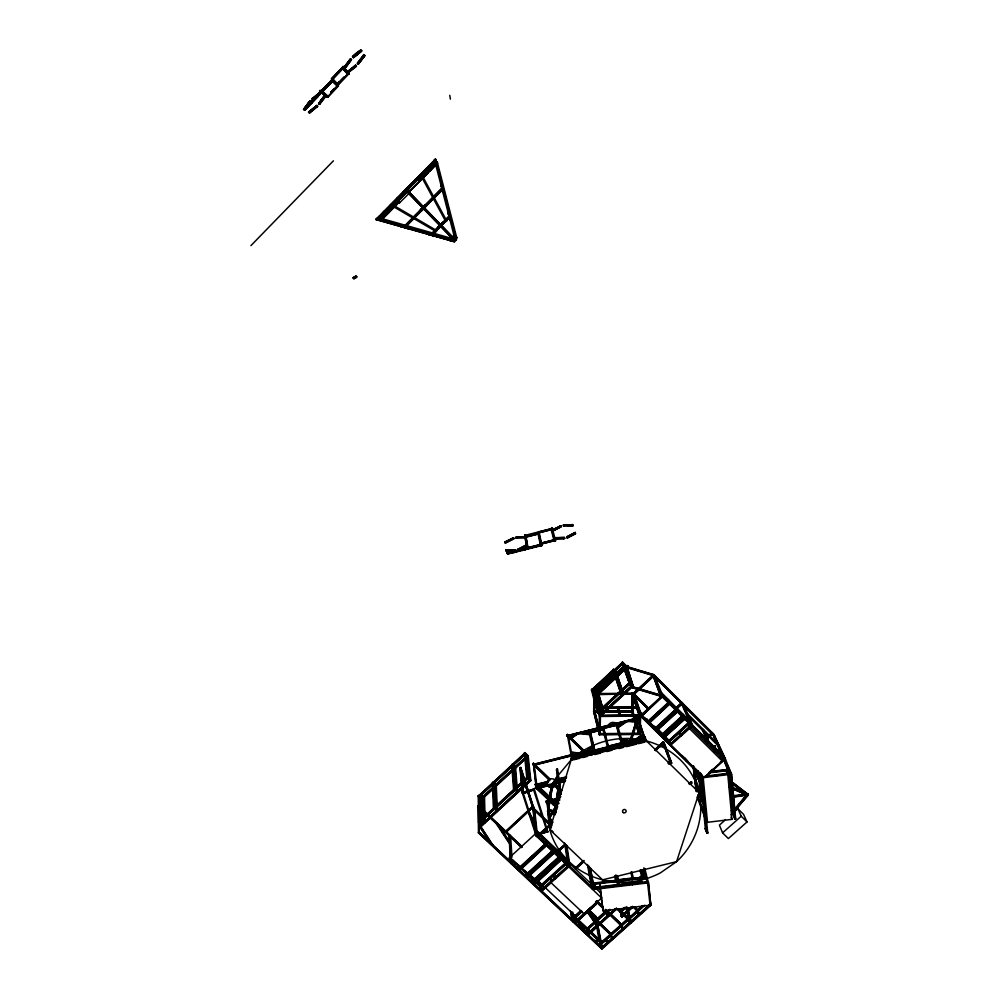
<?xml version="1.0" encoding="UTF-8"?>
<svg xmlns="http://www.w3.org/2000/svg" width="999" height="999" viewBox="0 0 999 999"><rect width="100%" height="100%" fill="white"/><g stroke="black" fill="none" stroke-linecap="round" stroke-linejoin="round"><path stroke-width="1.5" d="M706.418 741.37L705.868 741.658M715.059 746.041A16.171 2.36 70.1 0 0 715.047 745.853A11.776 2.21 71.2 0 0 715.047 745.666A11.776 2.198 71.3 0 0 715.022 745.803A16.171 2.323 70.3 0 0 715.022 745.978L715.272 747.127L715.371 746.253M715.359 746.39L715.222 747.127L714.572 746.34M714.51 750.711L714.672 751.623L714.784 750.749M711.588 747.652L711.55 746.777M593.693 711.95L593.818 693.231L594.705 693.581M593.793 712.324L593.793 711.563M594.655 698.176L594.393 711.575M599.512 715.296L599.275 734.427L600.374 734.415M599.375 734.827L599.612 715.684L640.559 715.284L640.197 734.427L599.375 734.827L593.606 711.588L632.866 711.201L632.854 711.95L595.292 712.312M617.132 708.241L617.145 707.467L619.405 715.883L619.417 715.097M640.559 715.284L632.929 692.869L632.142 692.881L631.793 711.962L638.96 734.028L631.805 711.201M631.942 711.588L632.142 692.881M632.617 711.213L632.929 692.869M715.222 746.827L714.635 745.966M716.433 752.272L717.619 752.759M706.967 743.368L707.117 742.682L707.117 743.531M701.435 736.812L701.473 737.537L700.761 736.837M625.861 746.241L626.073 741.595L627.172 741.608L627.122 745.017M626.96 746.265L627.172 741.608M701.498 737.175L701.348 736.987M711.238 747.127L711.65 747.602L711.263 746.94A15.922 3.709 -12 0 1 711.213 746.84L711.463 747.552L711.088 746.965M560.464 797.602L559.415 797.339L560.077 793.243L555.269 785.576M550.362 822.564L549.925 825.137L551.036 825.898L551.723 821.79L550.674 821.528L550.362 822.564L551.398 822.826L551.723 821.79M549.999 825.636L550.674 821.528M558.803 784.964L555.369 805.706L556.418 805.968L556.093 807.017L555.057 806.742L558.728 784.502L559.765 784.764M555.182 814.809L554.133 814.547L554.807 810.439M556.256 808.241L556.705 805.519L555.656 805.256L554.982 809.34L556.031 809.615M556.093 807.017L559.827 785.226M552.372 786.837L548.676 808.004L547.664 807.741L551.361 786.575L552.372 786.837L548.738 808.466L547.727 808.203L551.361 786.575M700.848 736.812L701.373 737.137M714.747 750.973L713.923 750.261M401.561 226.81L401.873 225.637M401.935 226.748L402.235 225.587M403.608 227.385L404.233 226.161L403.608 227.385L404.17 226.174L401.024 225.237L400.724 226.398L403.871 227.335M404.67 227.597L408.079 228.484L408.379 227.322L404.982 226.423L408.042 227.385L407.729 228.559L404.57 227.61L405.032 226.411M406.506 228.209L406.818 227.035M406.855 228.147L407.155 226.973M428.996 233.329L428.683 234.49L430.781 235.04L431.031 233.903M431.118 233.853L427.772 232.979L427.46 234.141L430.819 235.027L427.697 234.041L428.009 232.879L431.181 233.828L430.906 234.977M435.089 234.877L434.84 236.239L431.643 235.289C431.918 232.392 431.343 237.687 435.027 236.126L435.339 234.965M433.616 235.889L433.928 234.715M433.816 235.776L434.128 234.615M436.301 235.215L435.989 236.376L453.184 240.859M450.849 239.36L450.437 240.659L452.485 241.196L452.859 239.947L449.637 239.011L449.213 240.309L452.51 241.171L452.834 239.985L449.525 239.136M550.549 824.612L547.839 801.673L546.84 801.41L546.628 802.122L548.176 802.896M551.91 784.777L557.392 775.886L558.404 776.148L552.922 785.027L551.91 784.777L557.454 776.323L558.478 776.585L552.922 785.027M556.455 769.867L557.504 769.105L560.514 791.183L559.727 790.983L556.455 769.867L557.217 770.067L560.514 791.183M557.217 770.067L557.504 769.105M547.627 802.372L547.839 801.673M535.951 835.114L547.939 831.605L536.001 835.589L522.19 792.494L534.265 788.935L522.227 792.931L519.98 767.682L520.729 767.469L533.903 808.428L549.725 823.501L549.512 824.35L550.861 824.575M559.727 790.983L556.755 768.918M549.6 825.049L549.825 824.312M554.045 810.551L553.721 811.588L554.77 811.85L555.082 810.813L554.045 810.551L554.695 809.602M557.13 808.453L556.081 808.191L549.937 817.569L548.913 817.307L554.807 808.054L555.844 808.316L555.619 809.053M555.057 806.742L555.656 805.256M558.965 794.455L560.027 792.894L561.076 793.169L560.014 794.717L558.965 794.455L559.952 792.432M560.139 790.659L560.526 793.194L561.313 793.393L560.914 790.858L560.139 790.659L560.227 794.18L561.013 794.38M560.614 791.845L560.914 790.858M556.705 805.519L556.381 806.568L555.344 806.293L554.92 808.865L555.968 809.128M560.227 794.18L560.526 793.194M550.749 825.574L551.798 825.836L551.148 826.76L550.112 826.498L551.073 824.537L552.122 824.799M554.133 814.547L554.457 813.498L555.506 813.773L555.856 810.713M556.043 812L554.994 811.737L555.219 811.001M559.415 797.339L559.74 796.29L560.789 796.553M597.702 752.971L598.613 750.012M598.651 753.209L599.562 750.261M628.371 746.191L629.295 743.268M630.219 740.334L637.599 716.87L638.598 717.132L638.386 718.968L591.758 730.594M628.92 745.017L637.599 716.87M629.919 745.279L638.598 717.132M644.243 737.15L645.292 737.424L645.804 741.196L645.192 737.125L644.143 736.85M645.217 740.072L646.266 740.346L646.003 741.807L646.166 740.034L645.117 739.772M625.674 667.007L625.936 666.283L653.558 674.562L662.362 696.952L662.974 696.39L654.745 675.811L654.158 676.348M625.724 665.297C625.037 667.869 620.154 663.049 622.439 662.037L625.724 665.297L633.141 687.187L662.025 695.816L661.763 696.578L632.879 687.949L633.016 686.825L661.887 695.441L661.613 696.203L724.662 758.953L725.262 758.403L662.225 695.641L640.409 715.684L599.5 716.083M632.879 687.949L633.141 687.187M633.803 687.899L627.06 666.92L633.304 686.45M661.763 696.578L653.558 674.562M716.795 752.722L716.47 752.409M390.859 205.145L391.446 204.096M668.206 763.211L669.567 760.788L670.317 761.513M668.368 763.648L669.73 761.238L670.479 761.962L669.105 764.385M436.026 161.975L437.162 161.713L456.83 238.049L455.119 239.273M453.808 241.421L454.795 239.273L382.055 218.656M454.183 240.422L405.282 189.96M454.12 240.272L454.782 239.298M454.92 239.023L456.143 238.611L455.919 237.737L454.72 238.112L453.833 234.815L454.995 234.515L455.894 237.774C453.534 239.835 455.769 237.625 453.933 234.715M554.47 808.653L548.851 816.82L549.875 817.082L554.757 810.077M555.044 809.702L556.081 808.191M550.037 825.998L551.073 824.537M304.021 109.203L310.227 100.662L309.328 101.598L303.871 109.103L310.214 100.662L311.089 101.561M304.745 109.99L310.202 102.497L309.328 101.598L303.871 109.103L304.745 109.99L310.202 102.485M351.498 59.59L344.93 68.519L343.956 67.482L349.725 59.615L350.599 60.527L344.817 68.382L351.498 59.59L350.624 58.679L349.725 59.615M343.956 67.482L350.624 58.679M326.498 96.841L324.762 95.23L318.644 103.521L319.48 104.383L325.724 96.204L319.48 104.383L318.644 103.521L324.75 95.23L326.661 96.965L327.247 96.329M319.505 102.635L320.342 103.496L319.505 102.635L324.887 95.33L318.644 103.521M357.43 63.287L358.291 62.388L359.128 63.262L358.304 62.388L357.442 63.287L363.886 54.62L364.835 55.632L358.266 64.148L357.43 63.287L363.898 54.608L364.822 55.632L358.266 64.161L364.822 55.632M714.61 745.766L715.147 747.077L714.71 746.465M746.902 796.215L734.889 810.601L748.076 795.379L747.989 794.355L732.23 782.242L748.064 794.355L733.553 796.103L729.794 787.849M377.272 218.456L379.52 216.046L380.369 216.92L377.422 219.967L376.573 219.093L377.984 219.942M378.296 218.419L385.102 210.939M406.456 190.809L404.158 193.269L403.321 192.395L405.606 189.935L402.947 192.258L403.796 193.144L406.343 190.772L409.228 187.637L408.379 186.751L405.382 189.847L453.209 239.161M418.094 178.047L425.224 170.217L426.073 171.091L418.943 178.908L417.757 177.797M432.192 163.087L434.54 160.564M422.04 208.529L420.529 210.14L421.366 211.014L423.676 208.591L422.003 210.077L421.153 209.203M423.351 207.055L425.674 204.633L426.523 205.507L424.2 207.929L426.76 205.557L425.924 204.683L423.314 207.055M320.691 91.871L312.113 98.701L312.987 99.588L312.113 98.701L313.012 97.765L313.873 98.664L321.428 92.657L326.661 96.965M305.232 107.717L306.106 108.616L304.32 110.302L303.446 109.403L343.968 67.408L343.107 66.496L342.47 67.158L343.344 68.069M353.421 57.592L361.675 50.862L353.409 57.605L352.547 56.693L353.434 55.757L360.801 49.95L361.763 51.011L353.421 57.592L352.535 56.693M332.255 79.47L331.531 78.721L342.607 67.32M309.528 103.009C311.301 98.976 314.41 102.185 310.402 103.908L309.64 103.072M337.724 85.077L338.461 85.839L327.897 96.816L322.028 91.908L333.504 80.107L332.542 79.121L333.491 80.107L331.281 82.218L330.407 81.319L332.53 79.121L337.837 84.366L337.212 83.716M304.033 108.966L317.183 95.417L318.306 96.079L305.494 109.428L303.983 108.941L317.083 95.342L318.281 96.066L305.394 109.353M332.417 79.858L317.957 94.43L332.367 79.808L333.079 80.544M319.48 94.48L317.47 96.741L316.496 95.767L318.606 93.581L319.655 94.493L317.457 96.616L316.683 95.792M332.655 80.994L319.106 95.105L332.742 81.081L331.78 80.082L337.937 86.151L333.054 81.344M338.461 85.839L332.068 79.508L343.107 68.057L332.13 79.57L331.406 78.821L342.445 67.383L348.164 73.914L337.55 84.69L348.052 73.789M332.08 80.207L321.079 91.621L332.03 80.145L332.742 80.894L321.74 92.308L327.56 97.128L338.074 86.114L337.4 85.402M333.491 80.107L305.494 109.428M340.047 80.894L336.8 84.141L337.55 84.903M336.975 84.091L339.098 81.893M340.659 80.27L343.868 76.911M308.529 112.075L316.833 105.407L317.67 106.269L309.503 113.037L317.67 106.269L316.833 105.407L308.529 112.075L309.503 113.037M347.565 73.077L348.614 74.188L349.213 73.551L347.49 71.641L355.594 65.185L356.431 66.059L348.326 72.515L355.557 66.958L356.431 66.059L355.607 65.185L347.615 71.766M355.607 65.185L354.732 66.084L355.569 66.958M333.941 88.948L330.719 92.295L335.102 87.912M347.502 71.641L349.101 73.402L336.988 85.827L337.612 86.476L331.656 80.644M335.664 87.325L349.088 73.402M338.349 85.727L327.56 97.128L326.81 96.366M250.924 245.629L333.404 160.814M441.333 223.988L442.882 222.402L443.731 223.277L441.371 225.662L443.868 223.227L443.032 222.365L441.396 223.976M440.821 226.273L438.486 228.659L437.649 227.784L439.972 225.412L437.462 227.859L438.311 228.721L440.721 226.311M454.67 241.671L376.536 219.568L435.764 159.578L434.602 159.877M377.759 218.444L376.536 219.568M435.277 160.077L434.64 160.714L435.689 161.913L427.972 169.168L427.122 168.282L434.877 161.089M406.243 190.722L407.18 190.21M406.094 189.685L417.082 178.596L417.757 179.308L406.793 190.409L409.253 191.383L406.73 190.334M433.741 162.762L435.914 160.614M377.872 219.942L436.076 160.889L435.052 159.728L437.512 163.162L409.078 192.033L406.718 190.971M396.391 202.685L407.355 191.633L409.827 192.62L399.213 203.184L395.754 202.035M380.219 219.343L408.129 190.971M382.592 217.195L384.777 214.985M391.321 208.341L387.712 212L388.524 212.837M394.593 205.02L396.828 202.809M419.705 179.558L437.187 161.875M409.165 191.308L419.792 180.707L419.13 180.02M381.68 219.78L399.013 202.148L399.625 202.785L395.017 200.861M408.878 192.058L437.512 163.162L435.864 160.552L377.297 219.967L381.73 219.78L399.238 202.023M353.022 277.909L356.031 276.024L356.855 276.86L356.243 277.485L353.871 278.758L353.022 277.909L356.031 276.024M403.234 227.297L442.794 187.337M416.745 213.986L404.732 226.124L442.944 187.487L418.931 211.788M353.871 278.758L356.855 276.86M404.57 227.672L443.144 188.711L444.143 192.07L442.994 192.37C439.722 190.035 444.592 187.687 442.008 188.923L442.832 192.245L443.993 191.945L443.169 188.624M404.932 227.61L443.319 188.873M449.987 215.247L430.344 235.002L450.124 215.247M431.705 235.364L450.349 216.608M431.943 235.252L449.388 217.707M452.072 238.249L453.009 237.287M451.835 241.084L455.669 237.238M452.272 241.034L455.856 237.437M453.159 241.458L456.031 238.586M454.458 240.534L456.206 238.786M421.928 208.504L420.254 210.102L421.103 210.976L423.601 208.579M381.655 219.193L389.385 211.963L388.574 211.139L380.831 218.356L381.73 219.193M408.666 188.699L407.08 190.172L409.565 187.787L408.716 186.913L406.181 189.273M420.404 179.957L427.884 172.914L427.072 172.078L419.592 179.121L420.716 180.182L418.606 178.671M378.359 219.318L379.97 217.807L379.121 216.945M432.829 163.686L435.327 161.363L433.042 163.961L431.98 162.8L434.453 160.427M595.466 692.245L592.182 689.035L591.42 689.735L597.277 712.662L629.52 682.854L622.439 662.037M616.833 672.764L613.473 669.268L612.787 670.229L614.972 672.389M591.558 690.272L613.636 669.767M527.41 756.455L524.15 753.596L524.875 752.597L528.171 755.756L530.819 780.606L482.03 825.674L478.583 822.414L478.234 795.878L478.983 795.179L481.181 797.589M495.729 786.163L492.42 783.029L493.156 782.03L496.466 785.476L493.156 782.03M512.462 764.123C510.139 765.172 515.034 769.854 515.759 767.269L512.462 764.123L515.759 767.269M524.937 753.184L478.246 796.515L478.983 797.214L525.674 753.895M592.22 690.721L622.614 662.549M614.373 670.491L592.282 690.983L591.483 690.009L613.561 669.517L616.92 673.014L617.107 673.613L616.108 672.04L594.043 692.507L599.949 715.284L632.192 685.489L625.074 664.822L596.952 690.908L597.689 691.62L614.56 675.973M623.339 663.261L595.192 689.372L594.467 688.661M594.105 692.769L616.183 672.29M481.943 797.564L527.472 755.356L530.194 780.831M481.955 797.889L527.497 755.656M594.767 693.219L625.162 665.072M605.881 683.254L594.842 693.493L592.582 691.071M608.091 681.206L614.71 675.062M495.704 785.851L496.453 785.164M528.196 756.056L481.543 799.312L478.234 796.191L524.912 752.896L528.234 756.355L481.543 799.637M616.808 673.888L625.811 665.546M627.422 665.584L597.052 693.743L597.852 694.717L628.246 666.545L627.422 665.584L628.246 666.545M597.115 694.005L627.509 665.834M597.777 694.455L628.159 666.296M639.897 882.604L648.264 881.593L650.749 904.769L649.949 904.869L650.187 905.868L601.898 949.05L478.459 832.929L478.121 806.081L478.671 805.569L522.077 846.578M548.538 779.295L532.754 763.885L533.466 763.224L550.337 779.432M532.779 764.16L533.466 763.224M587.724 755.806L566.62 735.089L567.382 734.39L585.102 751.585M566.67 735.376L567.382 734.39M478.583 822.414L527.372 777.309L524.875 752.597M487.275 814.722L522.527 782.105M487.799 814.797L523.026 782.217M480.482 821.74L526.972 778.77M599.075 712.1L630.194 683.341M479.345 823.139L528.134 778.046L525.636 753.596L478.971 796.89L479.22 833.178L478.808 795.991L479.532 796.69L480.132 822.427L482.604 824.774L481.955 794.442L481.231 793.743L481.843 824.063M479.12 825.311L479.695 824.774L492.757 844.842L492.17 845.379L479.945 826.56M530.019 779.545L481.268 824.949L530.057 779.869M599.875 714.984L632.092 685.214M482.03 825.324L530.781 780.281L527.347 776.985L478.583 822.065L482.03 825.674M601.748 714.71L632.854 685.976M600.711 716.021L632.954 686.251L629.432 682.579L597.202 712.374L600.636 715.734M478.459 832.929L479.045 832.392L601.748 947.839M632.941 693.718L652.684 675.511M653.883 674.75L633.041 693.98L593.906 694.342M633.666 694.43L654.495 675.212L633.766 694.692L633.041 693.98L640.546 716.071L703.121 777.721L703.546 776.747M565.022 781.58L536.413 788.686L535.514 787.274L536.251 786.588L557.654 807.08M496.84 823.151L496.278 823.663L509.078 843.056L509.64 842.544L496.84 823.151L509.04 842.407M555.844 807.005L535.551 787.587L536.288 786.9L556.58 806.318M497.302 824.637L497.864 824.125L509.602 841.895M572.027 759.889L571.153 759.04L571.89 757.991L571.091 758.728L572.09 760.202M491.096 844.355L491.683 843.83L479.707 825.424L479.133 825.961L491.096 844.355L492.757 844.842M505.444 831.468L533.004 806.093L533.553 806.618L506.018 832.429L505.444 831.468L506.018 832.429M505.469 831.917L533.004 806.093M505.993 831.992L533.553 806.618M535.014 824.699L533.903 808.428L536.788 835.351L593.081 888.785L648.401 882.105L650.886 905.294L650.087 905.381L647.464 881.692M639.847 712.574L640.446 712.025L642.632 714.185M534.115 810.077L534.677 809.552L537.487 835.601L536.9 836.138L550.486 823.85M550.886 798.226L550.149 798.9L551.598 800.986M662.362 696.016L640.546 716.071L599.6 716.47L593.818 693.231M510.052 836.687L510.614 836.175L511.975 857.254M551.635 798.95L550.899 799.625L535.202 784.602L548.613 781.268M552.859 802.534L553.596 801.847L555.432 802.584L554.695 803.258M552.534 803.571L553.284 802.884L552.934 800.461L553.821 803.396L553.071 804.083M553.946 802.534L554.682 801.86L553.533 801.398M646.902 718.631L646.303 719.18L647.527 722.702L648.126 722.14M548.251 809.939L549.013 809.24L554.57 811.388M668.094 700.611L668.693 700.062L670.079 703.446L669.48 703.995M647.926 721.553L668.493 702.684M668.718 703.246L669.33 702.697L667.944 699.312L667.344 699.862L668.88 703.633L648.264 722.539L647.315 719.804M648.164 722.24L669.13 703.146L648.676 722.302M648.888 722.889L648.276 723.438L647.052 719.929M536.388 831.468L536.962 830.931L567.844 860.251M551.211 882.879L584.015 913.835L601.598 898.001L536.201 835.901L536.738 834.889L592.981 888.273L593.156 889.535L647.677 882.941L644.467 870.978M536.201 835.901L536.788 835.351L522.976 792.257M680.781 703.433L675.736 708.191L677.322 712.012L656.73 730.868L655.719 728.096M675.411 708.716L681.867 702.422M655.219 728.046L675.736 709.253M537.062 836.65L549.425 825.324M677.11 708.154L682.592 703.146L692.482 725.886L670.529 745.354M677.222 708.428L682.704 703.408M537.549 836.712L540.921 833.628M543.169 831.568L548.788 826.423M537.599 837.162L549.962 825.836M661.675 723.563L655.968 728.783L649.825 722.652M666.233 719.392L675.349 711.038M510.851 861.862L510.264 862.387L509.165 834.802L511.051 863.598L509.865 835.039L509.303 835.551L478.121 806.081M655.831 729.732L655.219 730.281L653.945 726.723L654.545 726.173L655.968 730.132L676.573 711.263L674.987 707.442L675.586 706.892L677.022 710.326L676.41 710.876M655.868 729.832L676.448 710.976M683.004 705.019L683.578 704.482L693.056 726.236L692.457 726.785L682.142 703.059L681.568 703.596L691.121 725.699L670.541 744.48L668.793 739.859M677.16 711.625L677.772 711.076L676.335 707.642M656.618 730.569L677.21 711.725M511.775 863.81L512.162 860.276M550.774 829.232L550.212 828.695L550.986 827.984L549.949 827.721L551.211 827.247M682.567 715.471L662.1 734.19L662.949 735.227L683.441 716.495M682.941 715.346L683.541 714.797L685.027 718.269L684.427 718.83M662.212 734.477L682.692 715.759M545.991 841.008L546.565 840.471L547.09 844.754M682.18 717.245L662.849 734.927L663.998 738.036L684.59 719.218L663.249 738.186M519.418 869.242L518.643 868.156L544.492 844.53M518.668 868.531L545.666 843.855M683.678 718.081L684.278 717.532L682.804 714.048L682.192 714.597L683.84 718.468L663.249 737.287L661.763 733.291L661.163 733.84L662.487 737.437L683.716 718.181M546.416 844.567L518.756 869.767L546.341 844.043L545.816 839.759L545.804 845.054M654.682 749.712L663.386 741.758L664.098 742.457L655.494 750.711M654.782 749.999L663.386 741.758M663.024 742.856L663.598 742.332L671.715 763.186L670.379 762.999L663.024 742.856L671.116 763.723M655.394 750.411L660.839 745.441M663.748 743.568L664.323 743.044L663.498 742.045M668.855 740.022L668.256 740.571L663.885 736.263M669.118 740.721L689.56 722.077L690.297 722.814L669.867 741.458L663.536 735.039M525.849 871.84L525.636 876.847L525.849 871.84L526.972 877.035M688.935 723.388L669.68 741.033L640.996 715.084L671.166 744.917M669.742 741.158L688.96 723.426M526.585 872.552L525.262 872.377M553.633 848.263L554.208 847.726L554.782 852.06L527.222 877.721L554.258 853.071L553.458 847.015L553.259 850.436M552.847 851.922L527.035 875.474L540.459 862.824M542.707 860.776L550.561 853.608M691.558 724.75L669.78 744.617L668.194 740.409M554.033 851.335L526.473 877.022L553.458 851.997M688.323 729.27L692.307 725.499M556.093 852.234L565.072 844.043M556.156 852.696L565.147 844.492M556.63 852.746L564.497 845.566M556.693 853.208L565.684 845.004M532.492 879.17L533.816 879.345L532.492 879.17L532.904 883.69L533.066 878.645M533.379 879.957L560.252 855.481L560.988 856.193M560.839 855.107L561.426 854.582L562.05 858.953L534.49 884.565L561.475 859.602M533.416 880.331L560.302 855.856L561.051 856.555L534.153 881.043L559.877 857.217M533.666 884.402L533.953 880.856M528.983 875.761L539.922 886.063L567.919 860.738L537.012 831.393L536.438 831.93L568.081 861.975L541.258 886.363L540.509 885.663M705.194 738.798L712.125 732.504L705.319 739.085M707.055 738.448L712.824 733.204L707.192 738.736M540.409 890.746L568.593 865.134L565.409 844.005M541.745 891.046L550.749 882.879M569.343 865.846L568.818 866.882M705.519 740.808L706.168 741.246M724.662 758.953L713.523 735.152L714.098 734.627L653.771 674.5M541.908 892.157L541.695 884.215M687.012 760.451L686.413 761.001L685.326 758.253M687.15 761.738L687.762 761.188L681.942 755.456M575.087 868.168L582.941 861.038M575.162 868.643L584.14 860.489M575.611 868.68L583.466 861.55M575.699 869.155L583.553 862.012M719.705 757.492L721.927 755.481M719.892 757.904L722.115 755.893M710.252 771.353L712.487 769.33M720.316 762.249L723.663 759.215M706.318 775.961L712.936 769.967M716.258 766.982L723.975 759.989L723.426 759.44M704.657 776.41L705.394 777.397L723.975 759.989M588.96 866.158L593.081 888.785L592.494 889.31L588.236 865.471M592.395 888.81L594.055 888.148L594.143 888.885M580.918 910.589L575.137 915.846L542.569 885.126L509.015 858.004L534.74 834.427L568.081 861.975M594.605 903.983L595.379 903.283L574.675 922.377L573.901 917.094L581.156 910.551M581.218 910.951L573.963 917.494L601.573 943.481L628.958 918.968L618.256 908.803M575.287 917.319L574.512 918.006L574.962 921.003M581.893 911.25L575.412 917.094L575.948 921.802L575.174 922.502M575.461 917.494L581.955 911.637M573.214 920.541L572.702 921.59L573.289 921.066M574.625 921.977L583.853 913.673M588.461 909.515L590.771 907.429M585.439 913.261L584.103 913.436M595.154 904.507L595.941 903.808M596.128 903.983L575.424 923.076L596.191 904.37L595.379 903.283M639.61 877.659L641.808 875.686L639.697 878.021L640.696 882.517L639.66 878.009M588.636 909.49L596.316 916.757L595.766 917.257L589.185 911.026M596.241 917.094L596.69 925.736L587.387 912M642.082 876.21L641.857 877.384M596.066 919.742L606.418 910.439M595.904 920.491L587.262 928.258L588.623 933.728L587.849 934.427L586.563 929.357L607.18 910.826M601.373 916.27L605.968 912.137M599.138 918.718L596.84 920.791L596.128 920.116L606.331 911.138L607.267 915.971L608.603 915.796L607.092 910.439M601.435 916.645L606.043 912.512M596.64 921.19L587.999 928.958L588.374 932.217M597.414 920.491L605.981 912.786M609.914 909.727L607.904 911.525L609.84 909.327M587.112 929.869L587.874 929.182M596.528 921.415L597.302 920.716M606.955 912.05L607.729 911.35M588.061 929.357L596.715 921.577M597.477 920.891L607.055 911.825M573.026 914.872L584.877 932.579L585.464 932.055L572.764 913.086M579.582 922.701L586.5 933.041L585.926 933.566L573.813 915.459M587.3 933.903L614.885 909.14L615.621 909.839L588.099 935.002L615.621 909.839M587.362 934.315L614.885 909.14M615.434 909.664L614.098 909.839M623.888 907.879L620.654 910.776L621.94 917.232L631.88 907.854L631.143 907.154L621.116 916.133L621.853 916.832L631.88 907.854M625.049 907.304L620.167 911.687L621.94 917.232M625.686 907.616L621.39 911.463L622.439 916.308L621.703 915.608M625.774 908.004L620.891 912.374L616.321 908.091M621.203 916.533L631.143 907.154M600.836 942.794L628.234 918.281M644.917 905.169L630.406 918.156L629.682 917.457L641.857 906.081M629.682 917.457L643.069 905.469M630.406 918.156L643.706 905.781M601.648 947.289L601.161 948.363L649.537 904.944M601.086 947.951L649.362 904.769L650.187 905.868M650.087 905.469L601.823 948.638L478.446 832.467L479.033 831.93L602.409 948.113L596.69 919.617M725.174 819.992L719.417 825.137L722.589 832.866L728.371 838.561L747.015 821.952L743.543 814.347L737.836 808.691L730.931 814.847M722.589 832.866L741.233 816.233L737.836 808.691M321.553 92.757L315.122 97.89L321.428 92.657M312.113 98.701L320.704 91.871M354.32 56.656L353.446 55.744L354.308 56.668C367.557 47.802 360.015 48.377 352.547 56.693M641.82 741.445L644.467 739.547M644.605 739.984L642.956 741.171L643.206 742.17M635.851 740.846L643.094 735.676L642.844 734.677L634.465 740.122L634.715 741.121L635.851 740.846L635.589 739.847M634.465 740.122L642.707 734.253L642.956 735.252L638.249 738.611M605.257 750.549L607.979 748.638M606.381 750.261L608.091 749.075L608.341 750.074M609.84 748.451L611.65 747.19L611.4 746.178L608.691 748.089L608.94 749.088M608.578 747.652L610.264 746.465L610.526 747.464L642.345 739.547M584.028 753.745L583.766 752.746L592.332 746.802L592.682 748.226L586.401 752.584M536.7 785.738L539.385 783.878L539.635 784.814L536.95 786.675M583.766 752.746L592.432 747.227M588.911 750.336L591.358 748.638M617.931 726.635L626.023 721.028L626.261 722.002L618.181 727.597L617.819 726.223L624.937 721.303L625.174 722.265L618.056 727.197M573.476 757.517L575.324 756.231L575.062 755.232L572.277 757.155L572.539 758.154M572.202 756.718L573.938 755.506L574.537 757.529L574.225 756.231L587.699 752.846M589.522 750.699C587.25 751.423 592.345 751.111 591.995 755.019M566.77 536.875L575.224 532.467L566.77 536.875L567.02 537.887L568.119 537.599L575.549 533.716L575.224 532.467M567.02 537.887L575.549 533.716M561.026 525.724L552.684 529.72L561.026 525.724L561.276 526.698L552.996 530.931L561.276 526.698M517.807 550.387L517.544 549.388L526.298 544.892L526.598 546.153L518.906 550.112L518.643 549.1L526.336 545.154M520.304 549.1L526.56 545.891M688.773 783.241L691.52 781.83L692.132 783.041L689.385 784.452M688.898 783.566L691.52 781.83M505.294 543.056L513.861 538.748L513.611 537.787L505.019 541.845L505.294 543.056L513.861 538.748M505.044 542.095L513.611 537.787M713.586 735.664L714.322 735.364M713.96 736.575L714.685 736.288M719.879 749.088L719.155 749.375L721.728 754.919M720.067 749.612L719.342 749.899L720.816 753.071M724.725 759.627L725.499 759.327L713.573 734.302L712.986 734.827L731.53 774.225L735.651 818.905L734.839 819.005L731.468 810.514M709.365 772.09L728.546 769.542M725.361 761.762L728.92 770.491L728.159 770.791L724.063 760.739M710.714 771.478L727.584 769.43L729.57 773.688L706.38 776.498L706.455 777.259L706.206 776.073L730.132 772.951M729.745 774.2L731.28 773.588M729.944 774.625L731.48 774.025L725.112 758.366L723.576 758.978L729.944 774.625L729.67 774M521.053 777.259L521.815 777.035L527.097 787.537L526.336 787.761L523.701 782.517M535.302 828.983L533.166 808.653L533.903 808.428M441.196 185.889L442.357 185.577M441.358 186.051L442.507 185.752M441.808 188.062L440.871 184.628L442.033 184.315L442.957 187.75L441.733 187.987L443.032 187.824L442.182 184.49L441.034 184.79L441.858 188.099M442.507 190.984L443.668 190.684M442.669 191.121L443.818 190.821M448.201 212.562L448.938 215.884L448.076 212.537L449.35 212.25L450.199 215.584L449.238 212.238M449.675 213.499L448.401 213.798L448.976 215.884L450.199 215.584M449.712 218.856L450.974 218.531M454.158 236.064L455.394 235.652M456.855 238.024L455.731 238.336L436.413 163.474M515.834 537.212L524.925 536.775L525.224 537.999L516.083 538.186L515.834 537.212L524.962 537.025M524.875 535.951L526.923 548.064L524.625 534.977L525.362 534.79L527.697 547.877L525.611 535.764M551.848 529.57L551.473 528.146L552.222 527.959L555.569 540.796L554.795 540.983L554.333 539.722L540.921 543.119L541.158 544.068L554.582 540.671M563.261 525.149L572.639 524.637L563.261 525.149L563.511 526.123L572.964 525.861L572.639 524.637M524.7 535.439L552.347 528.409M554.37 539.847L540.946 543.244L538.511 531.93L551.498 528.758L551.685 529.482M516.083 538.186L517.145 537.912M551.723 529.12L552.472 528.933M563.511 526.123L564.56 525.861L564.31 524.887M526.373 535.864L536.55 533.279M552.547 529.208L538.723 532.767L538.511 531.93M525.474 536.475L538.424 533.191M525.636 537.087L538.611 533.878M515.234 549.974L505.881 550.087L515.234 549.974L515.496 550.973M517.544 549.388L518.643 549.1M526.66 547.065L527.435 546.865M554.545 539.984L555.319 539.785L555.569 540.796M554.832 537.912L564.447 537.462L564.71 538.473L563.611 538.748L555.082 538.911L554.757 537.662L564.447 537.462M541.146 543.993L554.557 540.596M506.78 552.996L522.789 548.926L523.339 549.85L507.642 553.846L506.78 552.996L507.654 554.033L542.057 545.491L539.472 546.141L539.223 545.142L541.758 544.305L506.805 553.184M523.863 548.651L524.438 549.775L523.863 548.651L540.796 544.318L541.033 545.267L527.609 548.576L540.996 545.067M524.4 549.587L540.946 545.379M516.583 551.96C517.27 549.812 512.375 551.061 513.998 552.609L516.545 551.773M525.087 549.8C525.774 547.652 520.891 548.901 522.514 550.449L525.062 549.612M638.648 717.582L566.845 735.788L567.694 736.6L588.748 731.355M566.845 735.788L638.736 717.856M567.632 736.313L573.651 734.814M576.66 734.065L581.168 732.941M584.178 732.192L617.107 723.763M618.756 723.563L621.753 722.814M624.762 722.065L629.27 720.941M635.289 719.442L638.386 718.968L638.149 718.006L644.58 737.274L643.781 737.474L637.374 718.194L644.03 738.473L643.781 737.474M588.748 731.156L617.182 724.05M588.935 731.83L589.697 731.643M593.418 730.706L596.415 729.957M600.899 728.845L603.883 728.096M616.583 724.924L617.345 724.725M603.271 728.296L616.658 725.149L616.333 723.95M589.959 732.155L603.271 728.833M590.097 732.692L603.433 729.432M607.966 746.403L621.79 742.956M581.643 754.332L581.381 753.333L571.391 752.472M589.522 730.956L593.968 750.224L593.169 750.424L593.418 751.423L588.573 730.394L588.998 732.117L617.432 725.012L616.97 723.301L622.926 744.068L622.127 744.267L621.728 742.756L607.916 746.203L608.104 746.952M630.943 740.996L632.08 740.721L632.33 741.72L622.015 740.933L621.765 739.934L630.943 740.996L631.193 742.007M607.842 748.139L607.592 747.14L608.391 746.94M609.49 746.603L621.977 743.706L609.54 746.815M583.141 753.671L587.624 752.547M594.78 750.624L589.909 731.967L590.147 732.879L603.458 729.557L603.234 728.633M590.309 752.222L604.745 748.601M595.879 751.36L606.917 748.601L592.207 752.472M573.526 757.13L589.685 753.096L573.588 757.442M606.468 749.238L590.796 752.834M607.592 747.14L608.191 749.487L609.003 749.287M609.253 750.299L608.453 750.499L608.191 749.487M573.414 754.183L532.929 764.56L533.728 765.321L645.292 737.424M576.423 753.433L592.931 749.325M532.929 764.56L594.492 749.238M571.94 755.356L570.654 756.33L572.327 756.98M607.305 746.553L608.366 746.29M571.428 755.644L533.691 765.034L536.001 785.089M570.654 756.33L645.391 737.724M571.403 756.555L572.202 756.355M574.462 756.118L587.961 752.759M590.958 752.01L604.445 748.651M610.439 747.165L640.421 739.697M606.018 748.588L574.225 756.231M588.985 753.908L591.645 753.246L588.985 753.908L588.723 752.921L591.308 751.947L591.645 753.246M609.128 749.262L608.141 749.837M645.541 740.197L644.742 740.396L643.98 738.074L644.855 740.983M571.153 759.04L646.266 740.346M571.216 759.352L646.365 740.646M573.601 759.827L579.632 758.328M582.654 757.579L587.175 756.443M594.717 754.57L599.238 753.446M606.78 751.573L611.313 750.436M618.856 748.563L623.376 747.439M626.385 746.69L635.439 744.43M638.461 743.681L644.492 742.182M548.051 782.716L536.063 785.701L535.177 784.29L536.488 783.965L536.813 785.514M559.053 778.671L566.508 776.822M535.239 784.914L548.663 781.58M554.62 780.094L566.558 777.122M537.524 785.014L546.515 782.791M555.494 780.556L558.491 779.807M561.488 779.07L565.983 777.946M555.544 780.856L566.033 778.258M534.453 765.147L534.203 764.247L537.087 787.886L536.338 788.074L536.838 786.95M535.551 787.587L547.527 784.602M556.518 782.379L565.509 780.144M535.576 787.899L565.559 780.444M548.414 785.389L536.413 788.686M555.943 783.516L563.473 781.643M559.365 798.126L546.003 801.435L559.315 797.801M559.615 799.063L546.216 802.06M549.425 802.272L558.816 799.924M549.475 802.584L559.865 800.012M558.416 802.197L552.435 804.02L553.259 804.807L559.128 803.346M552.435 804.02L558.453 802.522M556.143 803.758L553.259 804.807M404.782 227.572L405.094 226.411M716.882 749.887L719.979 749.512M717.02 750.187L720.117 749.799M717.12 751.161L720.217 750.786M719.617 751.273L720.391 751.186M693.968 767.806L701.76 785.114M709.053 772.452L727.26 770.241M709.19 772.876L728.084 770.591M700.973 775.124L701.61 774.6M703.021 777.222L702.21 777.322L707.754 833.191L706.942 833.291L705.244 828.845L706.056 828.745M715.047 775.773L717.969 775.411M728.346 774.163L726.698 769.992L728.346 774.163L729.37 773.263M730.519 773.9L731.33 773.8L735.451 818.443L734.64 818.543L730.519 773.9L734.839 819.005M702.384 777.759L729.869 774.425M731.53 774.225L730.719 774.325L724.337 758.678M703.121 778.246L702.309 778.346L700.474 773.139M730.606 774.912L731.418 774.824L727.534 766.47M695.217 782.667L692.969 766.058M701.123 785.077L701.935 784.977M701.098 786.176L702.035 785.988L702.921 788.174M701.573 786.538L693.169 767.095L702.622 788.785L706.942 833.291M703.259 788.248L702.447 788.348L706.768 832.816L707.579 832.716M702.622 788.785L703.446 788.686L701.76 784.552L700.948 784.64L705.419 829.307M697.901 794.904L702.509 794.342M699.4 795.366L702.484 794.992M697.989 795.866L702.609 795.316M702.996 795.878L703.796 795.778M703.895 796.79L703.084 796.89L703.983 799.113M732.542 795.791L747.901 794.018L747.939 795.067L746.915 794.168L747.851 794.055L730.232 786.338M742.145 795.741L732.629 796.802L729.582 789.247M704.133 807.679L703.333 807.779L704.657 811.163M705.094 817.494L705.893 817.394M734.552 817.532L735.364 817.432L731.655 809.003M727.796 774.675L731.942 819.355L706.705 822.402L707.517 822.302L703.196 777.659L640.409 715.684M642.407 875.311L643.169 875.211L643.955 878.221M642.632 870.216L643.269 876.16L642.507 876.26L641.857 870.304M646.665 880.881L646.353 877.934L593.943 884.29L593.768 883.041L640.596 877.384L641.82 882.142L594.655 887.849M620.042 879.982L615.584 880.519L614.61 876.036M623.014 879.632L627.472 879.083M593.856 883.553L646.266 877.197L641.62 877.871M632.392 878.983L638.536 878.246M593.856 883.79L613.486 881.405M618.019 880.868L640.671 878.121L641.895 882.891L641.683 881.642L594.555 887.337L594.742 888.586L593.768 883.041M632.479 879.357L646.328 877.684L646.166 876.822L632.342 878.496L632.479 879.357L630.881 872.527M606.605 886.637L609.627 886.263M614.41 885.688L617.444 885.326M623.251 884.615L626.573 884.215M630.819 883.703L634.165 883.303M596.091 888.648L593.156 889.535M647.577 882.679L648.376 882.592L644.767 868.456M649.85 903.883L650.649 903.783L649.862 900.786M601.236 898.326L603.071 910.888L650.062 905.219M378.047 219.33L377.51 218.444L380.007 216.046L380.856 216.908L378.271 219.318L377.647 218.444M379.832 219.256L382.28 219.168M450.424 216.458L450.861 218.544M567.332 525.774L572.964 525.861M555.019 538.661L564.71 538.473M510.826 551.023L506.143 551.073L514.398 551.248L514.135 550.249M598.526 707.267L636.613 706.905L636.725 708.054L600.137 708.403M598.626 707.642L636.738 707.28M603.084 708.004L636.6 707.679M596.715 711.176L593.706 711.201L599.388 734.04L640.209 733.641M599.712 711.138L632.742 710.826L640.197 734.427M595.204 711.937L632.729 711.575L633.054 693.219L593.906 693.593M602.534 715.259L640.421 714.897L640.072 734.028L605.319 734.365M599.288 733.641L640.084 733.241M606.893 941.295L595.267 941.295L608.354 941.295M627.26 741.907L626.073 741.595M385.289 214.136L384.503 213.274M387.387 212.013L386.588 211.151M638.473 721.503L628.321 720.454L628.558 721.428L638.711 722.477L638.336 721.103L629.407 720.192L629.645 721.153L632.629 721.465M635.601 721.765L638.586 722.077M642.095 738.548L644.205 738.785M644.355 739.21L640.958 738.823L641.208 739.822L644.455 739.784M589.335 733.753L579.52 732.629L579.77 733.591L589.585 734.715L589.248 733.341L580.606 732.354L580.856 733.316L589.497 734.315M621.64 739.51L632.08 740.721M623.388 740.684L629.345 741.37M605.706 747.602L607.779 747.851M607.892 748.288L604.582 747.876L604.832 748.875L608.141 749.287M608.778 748.438L612.1 748.85L612.362 749.849M608.891 748.875L610.963 749.125L611.226 750.137M391.895 205.769L436.238 231.681L436.825 230.632L392.732 204.857M581.381 753.333L571.316 752.047L571.653 753.471L580.519 754.62M571.578 753.034L577.322 753.783M572.352 757.504L575.586 757.929L575.849 758.94M572.427 757.941L574.462 758.216L574.712 759.215M392.407 205.195L391.558 204.32M536.738 786.088L539.71 786.55L539.959 787.487M537.037 787.462L538.898 787.749L538.648 786.812L536.788 786.525L537.087 787.886M395.242 202.372L398.301 202.922L397.365 202.06M399.338 198.164L398.489 197.29M555.769 809.24L556.818 809.502M554.158 809.689L555.194 809.952M554.882 810.926L556.268 811.263M549.737 823.626L550.774 823.888M552.222 783.765L553.221 784.028M551.061 787.587L552.06 787.836M560.027 789.997L560.814 790.197M560.077 793.243L561.126 793.518M559.29 793.406L561.201 793.98M637.687 717.157L638.698 717.419M705.219 740.771A11.314 3.034 69.8 0 0 705.406 740.933L706.118 741.133M432.018 234.091L453.496 239.71M403.758 227.36L400.337 226.461L400.649 225.287L404.071 226.186M378.896 218.968L454.982 240.509L454.557 241.845L375.961 219.593L376.386 218.419L454.882 240.659M584.877 932.579L586.5 933.041M632.742 687.587L661.588 696.153L690.097 722.389M627.135 667.444L653.296 675.287M431.955 234.116L435.152 235.065M449.325 240.172L452.535 241.134M428.908 234.39L430.881 234.99M406.019 193.107L405.219 192.245M409.328 192.957L406.293 191.396M407.317 191.621L409.765 192.557M548.314 810.401L554.845 812.911M549.075 809.702L555.594 812.224M549.637 810.476L555.207 812.612M553.171 802.147L551.273 802.359L552.435 802.821M550.524 801.635L552.372 802.372M407.28 190.097L455.032 239.573L406.131 189.098M407.18 189.922L409.578 190.896L408.966 190.272M743.631 793.293L729.233 787.387L747.002 795.179L746.915 794.168M729.133 786.388L745.541 793.568M731.655 787.924L743.868 793.281M433.491 198.476L432.842 197.69M434.128 197.827L433.479 197.053M414.086 182.705L413.549 182.005M414.722 182.055L414.185 181.356M419.305 181.044L416.658 179.021M417.694 179.233L419.792 180.707M745.204 793.331L732.354 783.678L746.365 794.205M711.55 746.952L711.35 747.364M318.706 93.656L319.655 94.493M421.103 175.587L420.517 174.925M325.599 95.916L319.58 90.946L320.204 90.285L321.104 91.196M322.577 92.233L327.148 96.054L326.411 96.766L327.897 96.816M322.153 91.858L327.847 96.603M322.502 91.521L328.184 96.279M601.161 941.358L574.675 916.408L575.948 921.802M574.725 916.795L602.335 942.794L601.498 943.081L573.901 917.094M525.187 871.116L540.496 885.526M512.1 859.252L541.296 886.737L568.131 862.349L567.382 861.638L539.972 886.563L521.366 869.055M512.587 860.326L518.056 865.471M521.328 868.556L526.798 873.7M512.612 860.813L518.094 865.958M526.997 875.099L526.248 874.4L553.171 849.824L553.933 850.536M527.035 875.474L526.273 874.762L553.221 850.186L553.97 850.898M518.643 868.156L519.393 868.868M540.184 863.473L539.435 862.761L540.384 865.321M522.115 847.04L478.683 805.993L478.121 806.518L509.328 836.001M540.971 864.784L540.022 862.237L540.771 862.936M554.77 877.834L555.519 878.546L554.233 873.588L554.944 879.07M588.723 909.989L596.415 917.257L595.854 917.756L588.174 910.489M510.414 836.6L521.515 847.09M510.439 837.05L521.553 847.552M532.692 858.041L531.855 856.48M547.652 872.189L546.54 868.381L547.29 869.08M587.4 911.038L611.75 934.377L587.462 911.425M587.737 912.774L595.454 920.067M597.664 922.152L610.901 934.664M586.7 912.124L611.163 935.376M597.552 924.699L598.101 925.224L596.778 925.399M611.825 938.348L612.562 939.035L611.001 934.165L611.975 939.559L610.426 934.689M481.693 819.192L482.455 819.917M481.106 819.729L481.88 820.454M484.552 822.976L483.791 822.264L483.241 796.702L483.966 797.389M480.119 822.077L482.042 823.875M596.728 900.611L603.346 906.88M607.754 911.063L622.177 925.049L605.619 909.352M596.79 900.986L603.421 907.267M595.953 901.298L602.572 907.579M610.289 914.884L621.403 925.736M596.016 901.685L602.647 907.966M604.845 910.052L621.578 926.048M595.454 903.67L596.191 904.37M493.981 807.829L494.755 808.553L493.731 783.516L492.994 782.829L494.168 809.09L493.394 808.366L492.432 783.341L493.169 784.04M496.665 810.364L497.427 811.088L496.303 785.963L495.566 785.264L496.84 811.625L496.078 810.901L495.005 785.788L495.741 786.488M622.464 930.181L620.854 925.361M478.234 795.878L481.53 799M554.395 874.824L553.658 874.125L554.195 878.358M492.407 782.716L494.605 784.814M629.582 917.07L630.319 917.756M619.243 909.427L628.87 918.581M537.487 832.504L563.948 857.641M569.193 863.011L600.611 892.881L601.598 898.001M622.752 914.185L628.184 919.667M616.408 908.478L628.471 919.892M629.82 922.239L630.644 923.338L626.261 906.967M629.969 923.463L625.874 907.791M614.959 909.527L615.709 910.226M536.151 835.426L567.632 865.309M574.388 871.715L581.143 878.121M629.395 923.988L627.734 919.192M514.922 789.897L514.16 789.173L512.312 764.897L513.049 765.596L514.81 788.386M549.912 824.075L533.953 808.865L520.766 767.869L520.017 768.094L533.204 809.09L533.953 808.865L533.391 809.377L550.412 825.599M514.335 790.446L513.573 789.722L511.75 765.421M533.354 808.953L550.287 825.087M635.052 907.142L638.161 910.401L634.14 906.58M633.279 906.88L637.287 910.713M632.367 906.318L637.387 911.1M552.172 830.881L552.971 831.643M631.231 907.542L631.967 908.241M630.556 907.679L631.293 908.378M556.331 803.171L536.351 784.315M537.462 785.376L557.479 804.545M535.177 784.29L549.75 798.251M554.27 802.859L557.642 806.081M527.372 777.309L530.819 780.606M535.514 787.274L555.794 806.68M524.762 779.595L525.349 780.531L524.8 780.007M524.125 753.296L527.672 756.88M555.956 784.827L561.588 790.234M533.491 763.511L550.374 779.72M556.006 785.127L561.625 790.534M532.754 763.885L549.625 780.082M555.244 785.476L557.504 787.637M555.294 785.776L560.926 791.183M330.944 80.969L331.718 81.781M570.591 756.018L571.465 756.867M567.432 734.677L588.486 755.107M566.62 735.089L586.563 754.432M331.855 80.17L332.729 81.069M332.679 80.832L338.137 86.176M604.033 712.599L597.602 690.634L603.658 711.176M599.999 709.789L600.761 710.539L594.243 687.774L601.236 715.184M603.433 713.149L596.79 690.284L601.922 707.479M598.776 712.374L600.749 714.535L598.851 712.674M597.027 691.171L597.752 691.882L625.898 665.796L622.527 662.287L594.393 688.386L595.129 689.11L623.251 663.011L630.282 683.616L598.039 713.411L592.145 689.722L598.189 711.088M595.529 692.519L592.182 689.035M595.429 692.944L594.692 692.232L600.611 715.284M332.18 79.396L337.662 84.803L336.925 84.041M621.091 691.745L613.91 670.616L620.629 690.297M620.479 692.307L613.324 671.153M657.929 729.258L662.3 733.566M642.769 714.56L640.584 712.412L639.984 712.961L642.17 715.109M658.079 729.645L661.35 732.879M649.687 722.265L655.144 727.647M657.33 729.807L661.7 734.115M644.355 717.27L647.639 720.504M657.479 730.194L668.406 740.971L690.034 721.228L661.488 692.682L660.888 693.231L690.297 722.814M648.576 722.002L647.827 721.266L668.381 702.397L669.243 703.433M694.904 768.231L700.311 773.551M629.582 683.903L622.027 663.086L629.095 682.467M681.143 735.813L679.02 731.68L680.681 734.69M649.15 708.791L633.616 693.443L641.146 715.521L704.083 777.534L723.863 759.64L721.877 756.118M649.288 709.153L633.741 693.806L593.993 694.705L594.005 693.943L633.166 693.581L633.878 695.054L634.465 694.517L641.283 714.447M636.363 697.265L648.576 709.327M635.376 696.528L647.589 708.591M741.233 816.233L747.015 821.952M332.667 79.021L337.962 84.266L337.325 83.616M452.035 236.476L454.42 238.898L452.135 236.376L451.186 237.325L452.797 238.923M692.132 724.824L722.489 754.969M721.628 757.379L721.078 756.842L723.176 760.726M656.505 678.471L713.523 735.152M355.419 276.636L356.243 277.485M353.646 277.272L354.495 278.134M378.621 216.945L379.483 217.819M391.221 208.441L392.033 209.278M387.862 208.129L388.711 208.991M386.975 209.028L387.824 209.902M384.215 211.838L385.052 212.712M405.382 189.847L406.543 190.846M315.971 106.306L316.808 107.155M398.613 202.56L399.313 203.259M425.025 205.594L425.874 206.456M442.145 223.264L442.982 224.126M407.48 187.662L408.329 188.549M424.775 205.532L425.624 206.406M441.983 223.301L442.832 224.176M404.208 191.483L405.057 192.357M421.416 209.241L422.265 210.102M438.536 226.898L439.373 227.76M313.012 97.765L313.873 98.664M403.846 191.346L404.695 192.233M438.361 226.948L439.198 227.822M419.218 179.907L420.117 180.807L417.12 178.434M342.182 67.757L347.752 74.101L347.115 73.451M432.892 161.875L433.941 163.049M428.022 167.37L428.871 168.257M429.757 169.355L430.569 170.192M426.223 172.952L427.023 173.789M424.325 171.129L425.174 172.003M435.839 162.562L436.688 163.449L429.707 171.066L428.896 170.23L435.864 162.6L436.9 163.786M347.327 71.453L343.094 66.496L344.917 68.506M347.427 73.139L348.164 73.914M342.083 67.882L347.64 74.213L347.015 73.564M451.286 237.213L452.834 238.873M700.736 736.213L701.398 737.412M427.51 167.844L428.121 168.469M428.134 167.195L428.758 167.82M343.206 67.932L348.601 74.176M343.107 66.496L349.213 73.551M715.047 746.902L715.147 746.515M714.622 751.485L714.347 750.911M716.72 752.222L716.508 751.922M711.288 746.827L711.313 746.802A15.872 3.709 -12.3 0 1 711.338 746.902L711.325 747.065M555.831 805.331L553.646 802.209L552.971 803.333L554.333 805.281L555.082 804.607L553.708 802.659M550.212 818.368L552.747 822.015M550.274 818.843L552.797 822.502M549.512 819.555L552.035 823.201M588.024 911.088L596.291 923.276M587.949 911.5L597.252 925.224M588.299 912.811L595.729 923.788M575.249 916.233L577.847 920.104M436.088 162.937L434.415 160.377L435.264 161.264M556.118 784.777L560.102 791.558M555.232 785.264L559.952 793.031M589.198 752.472L589.747 753.396M714.685 746.053L714.809 746.315A15.884 3.721 -12.3 0 1 714.884 746.34M747.914 795.042L733.641 797.127L729.894 788.848M714.098 734.627L725.299 758.79L723.763 759.39L722.027 755.656M716.92 752.709L716.52 751.81M725.836 770.416L727.309 773.613M711.126 746.465L711.675 747.552M731.743 810.002L735.651 818.905M682.13 703.945L688.761 719.255M730.956 817.07L731.942 819.355M722.564 754.869L723.713 757.692M720.254 749.999L714.135 734.989L713.398 735.276L719.517 750.286L719.804 753.358M681.743 735.264L679.62 731.131L680.993 734.527M693.094 766.358L702.547 789.372M702.959 794.892L700.112 789.185L703.883 798.101M702.497 795.704L700.062 789.61L700.287 786.45M703.071 798.338L695.804 780.132L695.029 780.231L702.821 799.837M695.117 781.206L702.921 800.848M703.071 801.922L694.63 782.005L702.734 803.071L700.961 785.851L701.798 788.848M704.932 808.928L704.045 806.668L703.234 806.767L704.57 810.152M697.851 796.827L704.02 813.361M697.077 796.927L705.981 820.529M707.754 833.191L706.231 829.22L700.799 774.7M669.53 740.596L671.291 745.217M664.323 743.044L671.715 763.186M632.117 693.593L639.31 715.696L632.105 694.342M639.76 723.101L644.817 738.273M534.265 788.935L548.001 832.067M519.98 767.682L523.738 779.395M524.687 782.317L533.166 808.653M615.609 672.827L623.151 694.942L615.884 673.676M614.285 670.242L614.56 671.091L613.473 669.268M613.973 671.628L613.061 670.304L620.029 690.846M616.42 724.238L621.878 743.268L622.664 743.069L622.926 744.068M618.493 748.326L617.494 744.667L617.757 745.666M450.149 220.08L449.238 216.758L450.037 220.105L451.298 219.78L450.412 216.458L451.186 219.805M454.995 234.515L455.869 237.799M544.393 783.628L544.143 782.692L544.742 786.3L544.492 785.364M545.953 801.123L546.465 803.009M533.728 765.321L533.491 764.422L536.063 785.701M538.573 785.077L538.324 784.14L536.65 785.301L536.987 787.025M643.806 867.906L647.602 882.192M643.406 869.48L645.379 876.922M505.881 550.087L506.181 551.336M561.588 779.357L561.338 778.421L562.012 782.005L561.763 781.068M643.269 876.16L642.507 869.742M649.962 901.76L650.886 905.294M571.153 755.556L571.528 757.18M512.549 538.049L512.799 539.023M505.019 541.845L505.269 542.807M643.181 878.321L640.746 869.967M600.424 716.458L600.112 733.628M609.215 749.562L603.658 727.634L603.833 728.358M584.89 752.459L585.152 753.458M525.412 535.077L525.699 536.226M524.625 534.977L524.95 536.413L552.584 529.383L552.222 527.959M581.206 754.769L580.943 753.77L581.493 756.468M580.407 754.969L580.144 753.97L580.956 757.667L580.694 756.668M568.456 736.413L568.206 735.451L572.514 758.366L571.715 758.566L571.977 759.577L567.444 735.639L567.694 736.6M551.473 528.146L554.795 540.983M608.179 747.227L603.096 727.572L603.321 728.483M642.157 878.233L639.972 870.067M607.717 748.189L602.759 728.958L602.946 729.682M590.659 732.754L590.471 732.03L594.979 751.373M593.968 750.224L594.218 751.223L589.447 730.669M589.972 752.584L589.71 751.585L590.571 755.269M589.173 752.784L588.911 751.785L589.51 754.47M435.714 159.503L456.481 239.86L455.244 240.309L434.365 159.503L435.552 159.228L456.393 240.01M526.161 537.075L525.973 536.351L528.109 548.326L527.909 547.577M527.397 547.702L527.634 548.651L525.449 536.363L525.661 537.2L538.611 533.916L538.399 533.079L540.983 545.566L540.734 544.567M606.655 748.451L606.83 749.138M597.939 750.599L597.689 749.6L598.576 753.283M539.223 532.642L539.035 531.918L541.633 543.743L541.433 542.994M541.758 544.305L542.057 545.491M538.111 534.053L537.924 533.316L540.471 545.192L540.284 544.443M608.441 746.066L608.641 746.815M552.684 529.72L552.996 530.931M551.186 529.607L550.998 528.883L554.008 540.609L553.821 539.86M621.191 742.894L621.39 743.643L615.958 724.55L616.146 725.274M567.869 536.6L568.119 537.599M619.043 747.115L619.293 748.126L618.294 744.467L618.556 745.466M563.349 537.749L563.611 538.748M559.964 525.986L560.214 526.96M636.95 743.731L635.864 740.097L636.113 741.096M635.314 741.295L635.064 740.296L636.151 743.93M627.335 743.281L627.085 742.282L628.121 745.928L627.859 744.917M627.06 745.117L627.322 746.128L626.286 742.482L626.535 743.481M594.855 711.563L600.387 733.628M594.842 712.312L598.538 727.047M631.892 871.915L633.503 878.745L633.354 877.871L615.534 880.032L615.671 880.893M631.106 872.015L632.554 877.971M600.299 749.35L601.023 752.297M599.812 750.436L600.524 753.396M627.809 907.716L631.143 922.414L627.085 907.03M617.382 876.285L619.33 885.089M617.132 875.549L619.093 884.365M618.743 885.164L617.819 880.656L617.906 881.393M615.996 874.949L618.256 885.226M615.347 875.449L616.57 881.33M538.698 532.654L541.158 544.068M607.242 913.536L607.829 916.495M600.274 887.374L599.55 883.591L600.736 893.905M590.259 867.507L594.055 888.148M590.347 868.231L593.868 887.412M587.412 864.51L591.658 888.099M596.316 916.757L601.898 949.05M597.439 927.447L599 936.225M449.75 95.305L450.399 99.113M566.858 845.391L570.092 866.558M566.133 844.704L569.418 866.333L541.158 891.458M564.622 843.019L568.069 866.17L541.046 890.733L540.222 882.816M572.602 912L573.376 921.752L572.09 912.849M571.353 912.149L571.89 920.366L570.566 911.138M554.807 808.054L554.994 811.737M548.763 807.342L550.724 822.189M547.427 803.583L548.975 815.471M549.55 819.917L549.949 822.889M546.84 801.41L550.212 828.695M547.165 831.83L533.528 789.61M550.611 877.859L551.061 881.618M600.524 888.635L603.071 910.888M595.629 887.212L595.716 887.949L594.929 883.416L595.017 884.152M536.026 785.389L536.338 788.074M535.814 784.764L536.088 787.137M617.582 884.552L617.669 885.289L616.758 880.781L616.845 881.518M632.017 881.068L632.417 884.789M641.733 869.829L642.22 874.287M640.596 877.384L640.809 878.62M535.626 832.055L536.001 835.589M540.958 883.516L541.795 891.433M526.935 756.181L529.27 778.596M539.485 881.867L540.259 889.26M524.375 753.708L526.748 777.534M699.063 772.826L700.187 789.934L698.251 771.028M699.075 774.063L699.987 783.353M694.842 770.341L696.94 791.795M694.979 773.001L695.878 782.18M696.178 785.239L696.778 791.37M693.618 766.295L696.003 791.458M693.493 765.996L694.954 780.868M707.292 775.936L707.367 776.698M701.935 776.548L702.959 787.137M703.408 791.67L703.845 796.215M704.432 802.259L704.72 805.294M705.306 811.338L705.756 815.883M701.573 774.899L701.872 777.959L701.56 774.874M702.347 782.167L702.609 785.601L702.297 782.517M701.123 774.113L702.397 786.126M700.586 774.175L701.86 787.337M702.235 792.257L702.846 799.6M728.995 773.089L732.841 814.435M727.784 769.854L727.859 770.616M720.304 750.199L720.591 753.258M520.729 767.469L523.014 792.707M515.422 773.151L514.323 767.869L516.246 792.269L517.02 792.994L516.645 788.423M515.659 776.211L516.396 785.364M518.943 865.346L519.268 869.792M481.456 797.964L480.669 794.267L481.231 823.089M481.73 812.961L482.042 824.225M608.216 725.711A4.82 4.545 -12.2 0 1 616.321 723.688M617.057 724.637A4.82 4.545 -12.2 0 1 617.632 726.922M618.231 707.454L620.516 715.883L618.231 707.454M639.585 715.696L639.385 733.653L639.585 715.696M609.228 941.108L594.48 940.559L609.278 941.095M550.524 792.344L547.552 811.026L549.8 829.607L602.584 879.844L676.573 861.65C695.379 844.342 704.782 817.819 699.15 792.657L646.578 741.033L571.216 759.789L558.591 774.862L550.524 792.344M571.216 759.789L549.8 829.607A76.948 71.691 -11.2 0 0 660.414 872.864L676.573 861.65L699.15 792.657A76.948 71.691 -11.2 0 0 646.428 740.983A76.948 71.691 -11.2 0 0 571.216 759.789M626.048 666.62L625.799 667.344L653.433 675.624L713.698 735.526L714.285 735.002L654.008 675.087L653.433 675.624L653.696 674.899L626.048 666.62M652.684 674.6L660.564 695.891L652.684 674.6M456.618 237.213L454.895 238.399L456.618 237.213M746.39 795.229L734.752 809.165L746.39 795.229M396.965 201.985L390.372 209.303L391.183 210.14L397.852 202.847L396.965 201.985M435.502 159.166L375.961 219.593L435.552 159.228M662.175 696.765L641.72 716.083L662.175 696.765M669.517 704.095L649.025 723.276L669.517 704.095M675.861 709.54L655.332 728.346L656.081 729.083L676.61 710.289L675.861 709.54M518.194 864.647L517.932 869.605L518.194 864.647M687.824 714.223L687.237 714.772L717.781 745.104L718.368 744.567L687.824 714.223M687.986 714.61L687.399 715.147L717.969 745.504L718.556 744.967L687.986 714.61M546.515 845.404L519.517 870.479L546.515 845.404M560.676 853.87L560.776 859.252L533.741 883.865L561.288 858.241L560.676 853.87M702.946 729.457L702.359 729.994L707.742 741.957L708.353 741.408L702.946 729.457M703.671 730.182L703.084 730.719L708.491 742.694L709.103 742.145L703.671 730.182M595.529 916.42L594.979 916.92L600.324 947.114L600.911 946.602L595.529 916.42M628.321 918.668L600.911 943.206L601.648 943.893L629.045 919.367L628.321 918.668M576.398 734.44L569.018 739.422L568.768 738.461L576.148 733.466L576.398 734.44M577.484 734.165L569.093 739.834L568.843 738.873L577.235 733.204L577.484 734.165M421.428 174.126L420.354 174.688L445.766 221.553L446.815 220.979L421.428 174.126M663.523 744.218L659.677 745.541L660.389 746.241L664.235 744.929L663.523 744.218M663.673 744.63L658.865 746.278L659.577 746.977L664.397 745.341L663.673 744.63M521.066 768.818L520.317 769.03L522.514 793.468L523.301 793.243L521.066 768.818M521.878 777.634L521.103 777.859L526.773 789.085L527.522 788.86L521.878 777.634M533.716 789.909L523.264 793.431L533.716 789.909M533.653 807.929L532.904 808.154L535.639 834.14L536.426 833.915L533.653 807.929M529.732 813.198L528.958 813.423L534.602 824.237L535.364 824.013L529.732 813.198M530.182 814.572L529.395 814.809L534.665 824.887L535.439 824.662L530.182 814.572M546.928 831.106L536.55 834.627L546.928 831.106M706.131 828.221L705.331 828.308L706.668 831.805L707.479 831.717L706.131 828.221M413.836 218.619L412.687 217.757L413.836 218.619M414.473 217.982L413.311 217.12L414.473 217.982M384.865 212.849L383.541 211.963L384.865 212.849M385.489 212.213L384.178 211.313L385.489 212.213M392.257 207.13L391.358 206.256L392.257 207.13M391.783 205.831L390.497 204.895L391.783 205.831M394.355 205.007L393.456 204.121L394.355 205.007M398.713 198.801L397.465 197.827L398.713 198.801M319.205 95.18L317.994 94.455L319.168 95.155M422.003 175.162L420.891 174.063L422.003 175.162M533.191 856.655L532.43 855.943L533.266 857.517L533.191 856.655M548.239 871.652L547.127 867.844L548.239 871.652M485.139 822.439L484.378 821.715L483.791 796.178L484.527 796.877L485.139 822.439M622.165 925.524L621.428 924.837L623.051 929.657L622.165 925.524M517.607 792.457L516.833 791.72L514.885 767.357L515.621 768.056L517.607 792.457M638.336 911.051L637.612 910.364L639.323 915.109L638.336 911.051M637.762 911.575L637.025 910.876L638.736 915.633L637.762 911.575M529.233 780.281L527.322 778.446L529.233 780.281M601.373 709.977L595.042 688.124L601.373 709.977M595.541 687.961L594.817 687.25L595.704 688.573L595.541 687.961M598.089 690.471L597.365 689.747L598.264 691.083L598.089 690.471M623.751 694.38L616.458 673.151L623.751 694.38M673.488 725.599L672.739 724.862L674.462 728.059L673.488 725.599M666.633 719.417L665.883 718.681L667.195 720.878L666.633 719.417M659.253 712.599L658.491 711.85L659.502 713.274L659.253 712.599M672.876 726.148L672.127 725.411L673.863 728.621L672.876 726.148M632.255 686.538L624.587 665.609L632.255 686.538M666.033 719.967L665.272 719.23L666.595 721.44L666.033 719.967M631.281 685.963L629.382 684.09L631.281 685.963M658.641 713.149L657.891 712.412L658.903 713.835L658.641 713.149M720.354 756.905L687.824 724.662L689.51 728.596L722.277 761.076L720.354 756.905M320.467 91.858L319.593 90.959L320.442 91.846M689.447 725.012L689.735 725.599A15.959 3.434 -12.3 0 1 689.697 725.499L689.772 725.586A15.922 3.434 -12.6 0 1 689.822 725.561L689.522 725.124M545.142 783.441L544.892 782.517L545.491 786.113L545.142 783.441M560.839 779.545L560.589 778.608L561.263 782.192L560.839 779.545M598.738 750.399L598.476 749.4L599.375 753.084L598.738 750.399M714.76 746.265A15.934 3.709 -12 0 0 714.797 746.353M549.238 787.075A4.783 4.483 -7.2 0 0 556.48 783.204A4.783 4.483 -7.2 0 0 549.4 779.295A4.783 4.483 -7.2 0 0 549.238 787.075M623.388 812.637A1.836 1.711 -11.2 0 0 626.173 811.163A1.836 1.711 -11.2 0 0 623.488 809.677A1.836 1.711 -11.2 0 0 623.388 812.637"/></g></svg>
